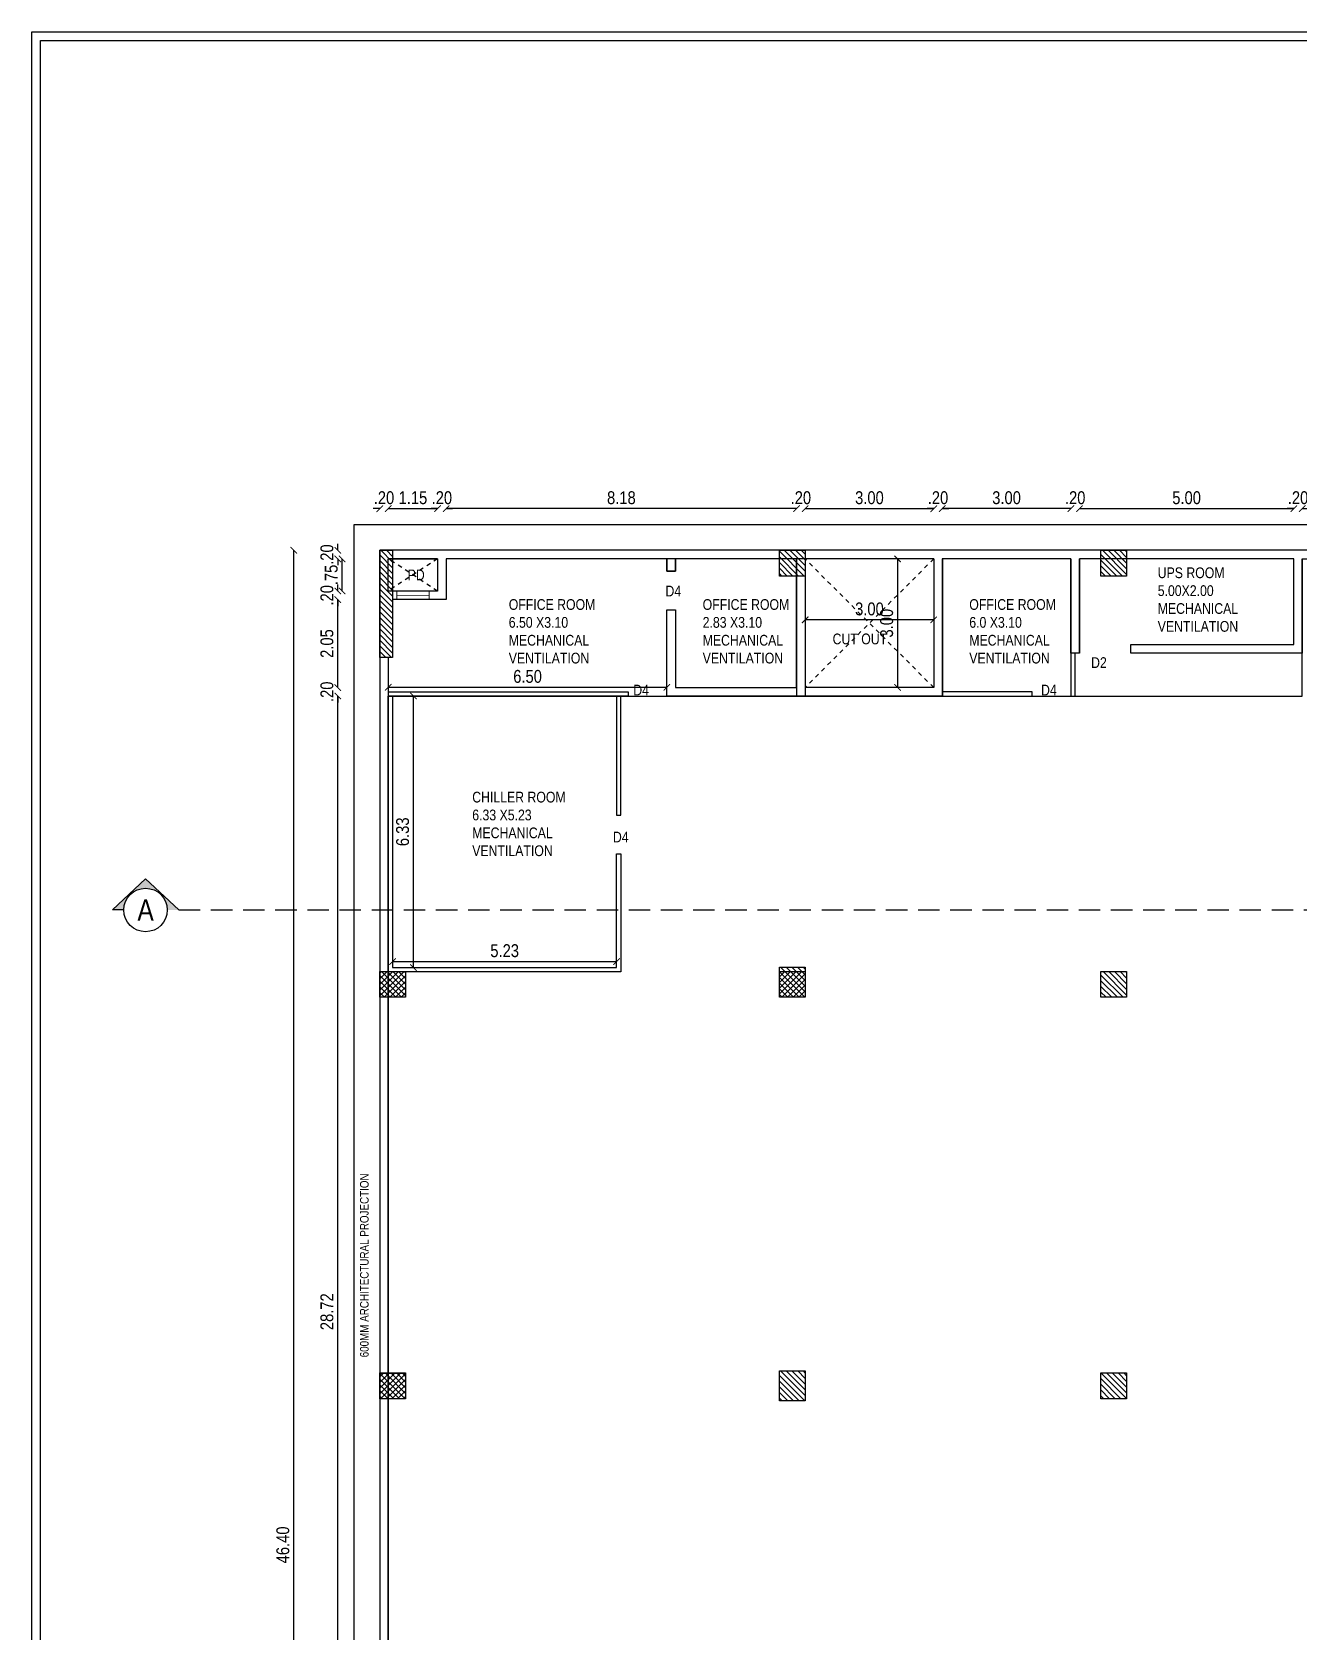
# Model space of a CAD drawing. Header units: metres. Extents: x 385023 to 385532, y 1408468 to 1408621.
# Drawn here: x 385302.79 to 385332.34, y 1408583.55 to 1408620.85 of the extents above; entities that cross this region are included whole.
import ezdxf
from ezdxf.enums import TextEntityAlignment as Align

# ---------------------------------------------------------------- set-up
doc = ezdxf.new("R2010")
doc.units = ezdxf.units.M
doc.header["$MEASUREMENT"] = 0
doc.linetypes.add('DASHED', pattern=[0.75, 0.5, -0.25])
doc.linetypes.add('HIDDEN', pattern=[0.375, 0.25, -0.125])
for name, color, linetype in [('A-REFR-SECT', 2, 'Continuous'), ('BLK_1_FLR_1_AC_ROOM_1', 7, 'Continuous'), ('BLK_1_FLR_1_BLT_UP_AREA', 7, 'Continuous'), ('BLK_1_FLR_1_BLT_UP_AREA_DEDUCT', 7, 'Continuous'), ('BLK_1_FLR_1_CARPET_AREA', 7, 'Continuous'), ('S-COLUMN', 6, 'Continuous'), ('S-COLUMN HATCH', 8, 'Continuous')]:
    doc.layers.add(name, color=color, linetype=linetype)
doc.layers.add('BLK_1_FLR_1_ROOF_AREA', color=7, linetype='Continuous', lineweight=25)
doc.layers.add('MEP INPUT', color=3, linetype='Continuous', lineweight=0)
doc.styles.add('ARIAL', font='ARIALN.TTF')
doc.styles.add('RIA-AP', font='ARIALN.TTF')
doc.dimstyles.new('RIA-AP', dxfattribs={"dimtxt": 0.3, "dimasz": 0.15, "dimexe": 0, "dimexo": 1, "dimgap": 0.1, "dimtad": 1, "dimzin": 4, "dimdsep": 46, "dimtxsty": 'RIA-AP', "dimblk": 'ARCHTICK', "dimcen": 0.09, "dimse1": 1, "dimse2": 1, "dimclrd": 8, "dimclre": 8, "dimclrt": 4, "dimazin": 0, "dimtfac": 1, "dimtix": 1, "dimtofl": 0, "dimtmove": 2, "dimatfit": 3, "dimfxl": 0, "dimtolj": 1, "dimtzin": 0, "dimarcsym": 0})
pattern_1 = [(135, (375052.11474, 1409514.67969), (-0.06629126074, -0.06629126074), [])]

# ---------------------------------------------------------------- blocks, each defined once
blk = doc.blocks.new('col .6x.6')
at = {"layer": 'S-COLUMN HATCH'}
h = blk.add_hatch(dxfattribs=at)
h.set_pattern_fill('ANSI31', color=256, scale=0.75, style=0)
h.set_pattern_definition([(45, (-12909.719645, 2535.13042), (-0.06629126074, 0.06629126074), [])])
h.paths.add_polyline_path([(718.056, 1996.298), (718.656, 1996.298), (718.656, 1995.698), (718.056, 1995.698)])
at = {"layer": 'S-COLUMN', "ltscale": 5}
blk.add_lwpolyline([(718.056, 1996.298), (718.656, 1996.298), (718.656, 1995.698), (718.056, 1995.698)], close=True, dxfattribs=at)
blk = doc.blocks.new('grid')
at = {"layer": 'S-COLUMN HATCH'}
h = blk.add_hatch(dxfattribs=at)
h.set_pattern_fill('ANSI31', color=256, scale=0.75, angle=90, style=0)
h.set_pattern_definition(pattern_1)
h.paths.add_polyline_path([(391749.553, 1408578.053), (391749.553, 1408575.553), (391749.853, 1408575.553), (391749.853, 1408578.053)])
h = blk.add_hatch(dxfattribs=at)
h.set_pattern_fill('ANSI31', color=256, scale=0.75, angle=90, style=0)
h.set_pattern_definition(pattern_1)
h.paths.add_polyline_path([(391758.88, 1408578.053), (391758.88, 1408577.453), (391759.48, 1408577.453), (391759.48, 1408578.053)])
h = blk.add_hatch(dxfattribs=at)
h.set_pattern_fill('ANSI31', color=256, scale=0.75, angle=90, style=0)
h.set_pattern_definition(pattern_1)
h.paths.add_polyline_path([(391766.38, 1408578.053), (391766.38, 1408577.453), (391766.98, 1408577.453), (391766.98, 1408578.053)])
h = blk.add_hatch(dxfattribs=at)
h.set_pattern_fill('ANSI31', color=256, scale=0.75, angle=90, style=0)
h.set_pattern_definition(pattern_1)
h.paths.add_polyline_path([(391758.88, 1408568.328), (391758.88, 1408567.628), (391759.48, 1408567.628), (391759.48, 1408568.328)])
h = blk.add_hatch(dxfattribs=at)
h.set_pattern_fill('ANSI31', color=256, scale=0.75, angle=90, style=0)
h.set_pattern_definition(pattern_1)
h.paths.add_polyline_path([(391749.553, 1408568.228), (391749.553, 1408567.628), (391750.153, 1408567.628), (391750.153, 1408568.228)])
h = blk.add_hatch(dxfattribs=at)
h.set_pattern_fill('ANSI31', color=256, scale=0.75, angle=90, style=0)
h.set_pattern_definition(pattern_1)
h.paths.add_polyline_path([(391766.38, 1408568.228), (391766.38, 1408567.628), (391766.98, 1408567.628), (391766.98, 1408568.228)])
h = blk.add_hatch(dxfattribs=at)
h.set_pattern_fill('ANSI31', color=256, scale=0.75, angle=90, style=0)
h.set_pattern_definition(pattern_1)
h.paths.add_polyline_path([(391749.553, 1408558.863), (391749.553, 1408558.263), (391750.153, 1408558.263), (391750.153, 1408558.863)])
h = blk.add_hatch(dxfattribs=at)
h.set_pattern_fill('ANSI31', color=256, scale=0.75, angle=90, style=0)
h.set_pattern_definition(pattern_1)
h.paths.add_polyline_path([(391758.88, 1408558.913), (391758.88, 1408558.213), (391759.48, 1408558.213), (391759.48, 1408558.913)])
h = blk.add_hatch(dxfattribs=at)
h.set_pattern_fill('ANSI31', color=256, scale=0.75, angle=90, style=0)
h.set_pattern_definition(pattern_1)
h.paths.add_polyline_path([(391766.38, 1408558.863), (391766.38, 1408558.263), (391766.98, 1408558.263), (391766.98, 1408558.863)])
at = {"layer": 'S-COLUMN', "ltscale": 5}
for points, elevation in [([(391749.553, 1408578.053), (391749.853, 1408578.053), (391749.853, 1408575.553), (391749.553, 1408575.553)], -63.957), ([(391758.88, 1408578.053), (391759.48, 1408578.053), (391759.48, 1408577.453), (391758.88, 1408577.453)], -63.957), ([(391766.38, 1408578.053), (391766.98, 1408578.053), (391766.98, 1408577.453), (391766.38, 1408577.453)], -63.957), ([(391749.553, 1408558.863), (391750.153, 1408558.863), (391750.153, 1408558.263), (391749.553, 1408558.263)], 0.26), ([(391758.88, 1408558.913), (391759.48, 1408558.913), (391759.48, 1408558.213), (391758.88, 1408558.213)], 0.26), ([(391766.38, 1408558.863), (391766.98, 1408558.863), (391766.98, 1408558.263), (391766.38, 1408558.263)], 0.26)]:
    blk.add_lwpolyline(points, close=True, dxfattribs=dict(at, elevation=elevation))
for points in [[(391758.88, 1408568.328), (391759.48, 1408568.328), (391759.48, 1408567.628), (391758.88, 1408567.628)], [(391749.553, 1408568.228), (391750.153, 1408568.228), (391750.153, 1408567.628), (391749.553, 1408567.628)], [(391766.38, 1408568.228), (391766.98, 1408568.228), (391766.98, 1408567.628), (391766.38, 1408567.628)]]:
    blk.add_lwpolyline(points, close=True, dxfattribs=at)
at = {"layer": 'S-COLUMN', "color": 30, "linetype": 'Continuous'}
for p in [(391031.497, 1406571.93), (391040.825, 1406571.93), (391031.497, 1406562.564, 0.26)]:
    blk.add_blockref('col .6x.6', p, dxfattribs=at)
blk = doc.blocks.new('XFGNHFN')
at = {"layer": 'A-REFR-SECT', "linetype": 'Continuous'}
h = blk.add_hatch(color=6, dxfattribs=at)
h.dxf.hatch_style = 1
h.paths.add_polyline_path([(-34.431, 0.728), (-35.207, 0), (-34.938, 0, -1), (-33.924, 0), (-33.655, 0)])
at = {"layer": 'A-REFR-SECT', "color": 6, "linetype": 'Continuous'}
for p, q in [((-35.207, 0), (-34.431, 0.728)), ((-33.655, 0), (-34.431, 0.728)), ((-34.938, 0), (-35.207, 0))]:
    blk.add_line(p, q, dxfattribs=at)
at = {"layer": 'A-REFR-SECT', "color": 4, "linetype": 'HIDDEN', "ltscale": 2}
blk.add_line((-33.655, 0), (55.049, 0), dxfattribs=at)
at = {"layer": 'A-REFR-SECT', "color": 6, "linetype": 'Continuous'}
blk.add_circle((-34.431, 0), 0.507, dxfattribs=at)
at = {"layer": 'A-REFR-SECT', "color": 6, "linetype": 'Continuous', "style": 'RIA-AP'}
blk.add_text('A', height=0.5, dxfattribs=at).set_placement((-34.431, 0), align=Align.MIDDLE_CENTER)
blk = doc.blocks.new('A$C6B3522BB')
at = {"layer": 'MEP INPUT', "lineweight": 0, "const_width": 0.02}
blk.add_lwpolyline([(-0.01, 0.1), (-0.76, 0.1)], dxfattribs=at)
at = {"layer": 'MEP INPUT', "color": 2, "lineweight": 0}
blk.add_lwpolyline([(-0.01, 0.2), (-0.01, 0), (-0.76, 0), (-0.76, 0.2)], close=True, dxfattribs=at)
blk = doc.blocks.new('_ArchTick')
at = {"color": 0, "linetype": 'ByBlock', "const_width": 0.15}
blk.add_lwpolyline([(-0.5, -0.5), (0.5, 0.5)], dxfattribs=at)
blk = doc.blocks.new('*D253')
at = {"color": 8, "lineweight": -2}
for p, q in [((385310.908, 1408609.734), (385310.758, 1408609.734)), ((385311.108, 1408609.734), (385311.258, 1408609.734))]:
    blk.add_line(p, q, dxfattribs=at)
at = {"layer": 'Defpoints', "color": 0}
for p in [(385311.108, 1408609.734), (385310.908, 1408608.762), (385311.108, 1408608.562)]:
    blk.add_point(p, dxfattribs=at)
at = {"color": 8, "lineweight": -2, "xscale": 0.15, "yscale": 0.15, "zscale": 0.15}
blk.add_blockref('_ArchTick', (385310.908, 1408609.734), dxfattribs=at)
at = {"color": 8, "lineweight": -2, "xscale": 0.15, "yscale": 0.15, "zscale": 0.15, "rotation": 180}
blk.add_blockref('_ArchTick', (385311.108, 1408609.734), dxfattribs=at)
at = {"color": 4, "insert": (385311.008, 1408609.987), "char_height": 0.3, "attachment_point": 5, "style": 'RIA-AP'}
blk.add_mtext('\\A1;.20', dxfattribs=at)
blk = doc.blocks.new('*D254')
at = {"color": 8, "lineweight": -2}
blk.add_line((385311.108, 1408609.734), (385312.258, 1408609.734), dxfattribs=at)
at = {"layer": 'Defpoints', "color": 0}
for p in [(385312.258, 1408609.734), (385311.108, 1408608.562), (385312.258, 1408608.562)]:
    blk.add_point(p, dxfattribs=at)
at = {"color": 8, "lineweight": -2, "xscale": 0.15, "yscale": 0.15, "zscale": 0.15, "rotation": 180}
blk.add_blockref('_ArchTick', (385311.108, 1408609.734), dxfattribs=at)
at = {"color": 8, "lineweight": -2, "xscale": 0.15, "yscale": 0.15, "zscale": 0.15}
blk.add_blockref('_ArchTick', (385312.258, 1408609.734), dxfattribs=at)
at = {"color": 4, "insert": (385311.683, 1408609.987), "char_height": 0.3, "attachment_point": 5, "style": 'RIA-AP'}
blk.add_mtext('\\A1;1.15', dxfattribs=at)
blk = doc.blocks.new('*D314')
at = {"color": 8, "lineweight": -2}
blk.add_line((385309.93, 1408576.642), (385309.93, 1408605.362), dxfattribs=at)
at = {"layer": 'Defpoints', "color": 0}
for p in [(385309.93, 1408605.362), (385311.109, 1408605.362), (385311.108, 1408576.642, -63.957)]:
    blk.add_point(p, dxfattribs=at)
at = {"color": 8, "lineweight": -2, "xscale": 0.15, "yscale": 0.15, "zscale": 0.15}
for p, rotation in [((385309.93, 1408605.362), 90), ((385309.93, 1408576.642), 270)]:
    blk.add_blockref('_ArchTick', p, dxfattribs=dict(at, rotation=rotation))
at = {"color": 4, "insert": (385309.677, 1408591.002), "char_height": 0.3, "attachment_point": 5, "rotation": 90, "style": 'RIA-AP'}
blk.add_mtext('\\A1;28.72', dxfattribs=at)
blk = doc.blocks.new('*D315')
at = {"color": 8, "lineweight": -2}
for p, q in [((385309.93, 1408607.812), (385309.93, 1408607.962)), ((385309.93, 1408607.612), (385309.93, 1408607.462))]:
    blk.add_line(p, q, dxfattribs=at)
at = {"layer": 'Defpoints', "color": 0}
for p in [(385309.93, 1408607.812), (385311.208, 1408607.812), (385311.108, 1408607.612)]:
    blk.add_point(p, dxfattribs=at)
at = {"color": 8, "lineweight": -2, "xscale": 0.15, "yscale": 0.15, "zscale": 0.15}
for p, rotation in [((385309.93, 1408607.812), 270), ((385309.93, 1408607.612), 90)]:
    blk.add_blockref('_ArchTick', p, dxfattribs=dict(at, rotation=rotation))
at = {"color": 4, "insert": (385309.677, 1408607.712), "char_height": 0.3, "attachment_point": 5, "rotation": 90, "style": 'RIA-AP'}
blk.add_mtext('\\A1;.20', dxfattribs=at)
blk = doc.blocks.new('*D316')
at = {"color": 8, "lineweight": -2}
blk.add_line((385310.03, 1408607.812), (385310.03, 1408608.562), dxfattribs=at)
at = {"layer": 'Defpoints', "color": 0}
for p in [(385310.03, 1408608.562), (385311.108, 1408608.562, -63.957), (385311.208, 1408607.812)]:
    blk.add_point(p, dxfattribs=at)
at = {"color": 8, "lineweight": -2, "xscale": 0.15, "yscale": 0.15, "zscale": 0.15}
for p, rotation in [((385310.03, 1408608.562), 90), ((385310.03, 1408607.812), 270)]:
    blk.add_blockref('_ArchTick', p, dxfattribs=dict(at, rotation=rotation))
at = {"color": 4, "insert": (385309.778, 1408608.187), "char_height": 0.3, "attachment_point": 5, "rotation": 90, "style": 'RIA-AP'}
blk.add_mtext('\\A1;.75', dxfattribs=at)
blk = doc.blocks.new('*D317')
at = {"color": 8, "lineweight": -2}
for p, q in [((385309.93, 1408608.762), (385309.93, 1408608.912)), ((385309.93, 1408608.562), (385309.93, 1408608.412))]:
    blk.add_line(p, q, dxfattribs=at)
at = {"layer": 'Defpoints', "color": 0}
for p in [(385309.93, 1408608.762), (385310.908, 1408608.762), (385311.108, 1408608.562, -63.957)]:
    blk.add_point(p, dxfattribs=at)
at = {"color": 8, "lineweight": -2, "xscale": 0.15, "yscale": 0.15, "zscale": 0.15}
for p, rotation in [((385309.93, 1408608.762), 270), ((385309.93, 1408608.562), 90)]:
    blk.add_blockref('_ArchTick', p, dxfattribs=dict(at, rotation=rotation))
at = {"color": 4, "insert": (385309.677, 1408608.662), "char_height": 0.3, "attachment_point": 5, "rotation": 90, "style": 'RIA-AP'}
blk.add_mtext('\\A1;.20', dxfattribs=at)
blk = doc.blocks.new('*D405')
at = {"color": 8, "lineweight": -2}
blk.add_line((385308.901, 1408562.362), (385308.901, 1408608.762), dxfattribs=at)
at = {"layer": 'Defpoints', "color": 0}
for p in [(385308.901, 1408608.762), (385310.908, 1408608.762), (385310.908, 1408562.362)]:
    blk.add_point(p, dxfattribs=at)
at = {"color": 8, "lineweight": -2, "xscale": 0.15, "yscale": 0.15, "zscale": 0.15}
for p, rotation in [((385308.901, 1408608.762), 90), ((385308.901, 1408562.362), 270)]:
    blk.add_blockref('_ArchTick', p, dxfattribs=dict(at, rotation=rotation))
at = {"color": 4, "insert": (385308.648, 1408585.562), "char_height": 0.3, "attachment_point": 5, "rotation": 90, "style": 'RIA-AP'}
blk.add_mtext('\\A1;46.40', dxfattribs=at)
blk = doc.blocks.new('*D473')
at = {"color": 8, "lineweight": -2}
blk.add_line((385322.991, 1408608.562), (385322.991, 1408605.562), dxfattribs=at)
at = {"layer": 'Defpoints', "color": 0}
for p in [(385323.645, 1408608.562), (385322.991, 1408605.562), (385323.645, 1408605.562)]:
    blk.add_point(p, dxfattribs=at)
at = {"color": 8, "lineweight": -2, "xscale": 0.15, "yscale": 0.15, "zscale": 0.15}
for p, rotation in [((385322.991, 1408608.562), 90), ((385322.991, 1408605.562), 270)]:
    blk.add_blockref('_ArchTick', p, dxfattribs=dict(at, rotation=rotation))
at = {"color": 4, "insert": (385322.738, 1408607.062), "char_height": 0.3, "attachment_point": 5, "rotation": 90, "style": 'RIA-AP'}
blk.add_mtext('\\A1;3.00', dxfattribs=at)
blk = doc.blocks.new('*D474')
at = {"color": 8, "lineweight": -2}
blk.add_line((385323.835, 1408607.14), (385320.835, 1408607.14), dxfattribs=at)
at = {"layer": 'Defpoints', "color": 0}
for p in [(385320.835, 1408607.672), (385323.835, 1408607.672), (385320.835, 1408607.14)]:
    blk.add_point(p, dxfattribs=at)
at = {"color": 8, "lineweight": -2, "xscale": 0.15, "yscale": 0.15, "zscale": 0.15, "rotation": 180}
blk.add_blockref('_ArchTick', (385320.835, 1408607.14), dxfattribs=at)
at = {"color": 8, "lineweight": -2, "xscale": 0.15, "yscale": 0.15, "zscale": 0.15}
blk.add_blockref('_ArchTick', (385323.835, 1408607.14), dxfattribs=at)
at = {"color": 4, "insert": (385322.335, 1408607.393), "char_height": 0.3, "attachment_point": 5, "style": 'RIA-AP'}
blk.add_mtext('\\A1;3.00', dxfattribs=at)
blk = doc.blocks.new('*D506')
at = {"color": 8, "lineweight": -2}
blk.add_line((385320.836, 1408609.734), (385323.835, 1408609.734), dxfattribs=at)
at = {"layer": 'Defpoints', "color": 0}
for p in [(385323.835, 1408609.734), (385320.836, 1408608.562, -63.957), (385323.835, 1408608.562)]:
    blk.add_point(p, dxfattribs=at)
at = {"color": 8, "lineweight": -2, "xscale": 0.15, "yscale": 0.15, "zscale": 0.15, "rotation": 180}
blk.add_blockref('_ArchTick', (385320.836, 1408609.734), dxfattribs=at)
at = {"color": 8, "lineweight": -2, "xscale": 0.15, "yscale": 0.15, "zscale": 0.15}
blk.add_blockref('_ArchTick', (385323.835, 1408609.734), dxfattribs=at)
at = {"color": 4, "insert": (385322.335, 1408609.987), "char_height": 0.3, "attachment_point": 5, "style": 'RIA-AP'}
blk.add_mtext('\\A1;3.00', dxfattribs=at)
blk = doc.blocks.new('*D507')
at = {"color": 8, "lineweight": -2}
blk.add_line((385320.635, 1408609.734), (385312.458, 1408609.734), dxfattribs=at)
at = {"layer": 'Defpoints', "color": 0}
for p in [(385312.458, 1408609.734), (385312.458, 1408608.562), (385320.635, 1408608.562)]:
    blk.add_point(p, dxfattribs=at)
at = {"color": 8, "lineweight": -2, "xscale": 0.15, "yscale": 0.15, "zscale": 0.15, "rotation": 180}
blk.add_blockref('_ArchTick', (385312.458, 1408609.734), dxfattribs=at)
at = {"color": 8, "lineweight": -2, "xscale": 0.15, "yscale": 0.15, "zscale": 0.15}
blk.add_blockref('_ArchTick', (385320.635, 1408609.734), dxfattribs=at)
at = {"color": 4, "insert": (385316.547, 1408609.987), "char_height": 0.3, "attachment_point": 5, "style": 'RIA-AP'}
blk.add_mtext('\\A1;8.18', dxfattribs=at)
blk = doc.blocks.new('*D512')
at = {"color": 8, "lineweight": -2}
for p, q in [((385309.93, 1408605.562), (385309.93, 1408605.712)), ((385309.93, 1408605.362), (385309.93, 1408605.212))]:
    blk.add_line(p, q, dxfattribs=at)
at = {"layer": 'Defpoints', "color": 0}
for p in [(385309.93, 1408605.562), (385311.108, 1408605.562), (385311.109, 1408605.362)]:
    blk.add_point(p, dxfattribs=at)
at = {"color": 8, "lineweight": -2, "xscale": 0.15, "yscale": 0.15, "zscale": 0.15}
for p, rotation in [((385309.93, 1408605.562), 270), ((385309.93, 1408605.362), 90)]:
    blk.add_blockref('_ArchTick', p, dxfattribs=dict(at, rotation=rotation))
at = {"color": 4, "insert": (385309.677, 1408605.462), "char_height": 0.3, "attachment_point": 5, "rotation": 90, "style": 'RIA-AP'}
blk.add_mtext('\\A1;.20', dxfattribs=at)
blk = doc.blocks.new('*D513')
at = {"color": 8, "lineweight": -2}
blk.add_line((385309.93, 1408605.562), (385309.93, 1408607.612), dxfattribs=at)
at = {"layer": 'Defpoints', "color": 0}
for p in [(385309.93, 1408607.612), (385311.208, 1408607.612), (385311.108, 1408605.562)]:
    blk.add_point(p, dxfattribs=at)
at = {"color": 8, "lineweight": -2, "xscale": 0.15, "yscale": 0.15, "zscale": 0.15}
for p, rotation in [((385309.93, 1408607.612), 90), ((385309.93, 1408605.562), 270)]:
    blk.add_blockref('_ArchTick', p, dxfattribs=dict(at, rotation=rotation))
at = {"color": 4, "insert": (385309.677, 1408606.587), "char_height": 0.3, "attachment_point": 5, "rotation": 90, "style": 'RIA-AP'}
blk.add_mtext('\\A1;2.05', dxfattribs=at)
blk = doc.blocks.new('*D557')
at = {"color": 8, "lineweight": -2}
for p, q in [((385312.258, 1408609.734), (385312.108, 1408609.734)), ((385312.458, 1408609.734), (385312.608, 1408609.734))]:
    blk.add_line(p, q, dxfattribs=at)
at = {"layer": 'Defpoints', "color": 0}
for p in [(385312.258, 1408609.734), (385312.258, 1408608.562), (385312.458, 1408608.562)]:
    blk.add_point(p, dxfattribs=at)
at = {"color": 8, "lineweight": -2, "xscale": 0.15, "yscale": 0.15, "zscale": 0.15}
blk.add_blockref('_ArchTick', (385312.258, 1408609.734), dxfattribs=at)
at = {"color": 8, "lineweight": -2, "xscale": 0.15, "yscale": 0.15, "zscale": 0.15, "rotation": 180}
blk.add_blockref('_ArchTick', (385312.458, 1408609.734), dxfattribs=at)
at = {"color": 4, "insert": (385312.358, 1408609.987), "char_height": 0.3, "attachment_point": 5, "style": 'RIA-AP'}
blk.add_mtext('\\A1;.20', dxfattribs=at)
blk = doc.blocks.new('*D558')
at = {"color": 8, "lineweight": -2}
for p, q in [((385327.036, 1408609.734), (385326.886, 1408609.734)), ((385327.236, 1408609.734), (385327.386, 1408609.734))]:
    blk.add_line(p, q, dxfattribs=at)
at = {"layer": 'Defpoints', "color": 0}
for p in [(385327.036, 1408609.734), (385327.036, 1408608.562, 1.654), (385327.236, 1408608.562, 65.611)]:
    blk.add_point(p, dxfattribs=at)
at = {"color": 8, "lineweight": -2, "xscale": 0.15, "yscale": 0.15, "zscale": 0.15}
blk.add_blockref('_ArchTick', (385327.036, 1408609.734), dxfattribs=at)
at = {"color": 8, "lineweight": -2, "xscale": 0.15, "yscale": 0.15, "zscale": 0.15, "rotation": 180}
blk.add_blockref('_ArchTick', (385327.236, 1408609.734), dxfattribs=at)
at = {"color": 4, "insert": (385327.136, 1408609.987), "char_height": 0.3, "attachment_point": 5, "style": 'RIA-AP'}
blk.add_mtext('\\A1;.20', dxfattribs=at)
blk = doc.blocks.new('*D559')
at = {"color": 8, "lineweight": -2}
blk.add_line((385327.036, 1408609.734), (385324.035, 1408609.734), dxfattribs=at)
at = {"layer": 'Defpoints', "color": 0}
for p in [(385324.035, 1408609.734), (385324.035, 1408608.562), (385327.036, 1408608.562, 1.654)]:
    blk.add_point(p, dxfattribs=at)
at = {"color": 8, "lineweight": -2, "xscale": 0.15, "yscale": 0.15, "zscale": 0.15, "rotation": 180}
blk.add_blockref('_ArchTick', (385324.035, 1408609.734), dxfattribs=at)
at = {"color": 8, "lineweight": -2, "xscale": 0.15, "yscale": 0.15, "zscale": 0.15}
blk.add_blockref('_ArchTick', (385327.036, 1408609.734), dxfattribs=at)
at = {"color": 4, "insert": (385325.535, 1408609.987), "char_height": 0.3, "attachment_point": 5, "style": 'RIA-AP'}
blk.add_mtext('\\A1;3.00', dxfattribs=at)
blk = doc.blocks.new('*D560')
at = {"color": 8, "lineweight": -2}
for p, q in [((385323.835, 1408609.734), (385323.685, 1408609.734)), ((385324.035, 1408609.734), (385324.185, 1408609.734))]:
    blk.add_line(p, q, dxfattribs=at)
at = {"layer": 'Defpoints', "color": 0}
for p in [(385323.835, 1408609.734), (385323.835, 1408608.562), (385324.035, 1408608.562)]:
    blk.add_point(p, dxfattribs=at)
at = {"color": 8, "lineweight": -2, "xscale": 0.15, "yscale": 0.15, "zscale": 0.15}
blk.add_blockref('_ArchTick', (385323.835, 1408609.734), dxfattribs=at)
at = {"color": 8, "lineweight": -2, "xscale": 0.15, "yscale": 0.15, "zscale": 0.15, "rotation": 180}
blk.add_blockref('_ArchTick', (385324.035, 1408609.734), dxfattribs=at)
at = {"color": 4, "insert": (385323.935, 1408609.987), "char_height": 0.3, "attachment_point": 5, "style": 'RIA-AP'}
blk.add_mtext('\\A1;.20', dxfattribs=at)
blk = doc.blocks.new('*D561')
at = {"color": 8, "lineweight": -2}
for p, q in [((385320.635, 1408609.734), (385320.485, 1408609.734)), ((385320.836, 1408609.734), (385320.986, 1408609.734))]:
    blk.add_line(p, q, dxfattribs=at)
at = {"layer": 'Defpoints', "color": 0}
for p in [(385320.635, 1408609.734), (385320.635, 1408608.562), (385320.836, 1408608.562, -63.957)]:
    blk.add_point(p, dxfattribs=at)
at = {"color": 8, "lineweight": -2, "xscale": 0.15, "yscale": 0.15, "zscale": 0.15}
blk.add_blockref('_ArchTick', (385320.635, 1408609.734), dxfattribs=at)
at = {"color": 8, "lineweight": -2, "xscale": 0.15, "yscale": 0.15, "zscale": 0.15, "rotation": 180}
blk.add_blockref('_ArchTick', (385320.836, 1408609.734), dxfattribs=at)
at = {"color": 4, "insert": (385320.735, 1408609.987), "char_height": 0.3, "attachment_point": 5, "style": 'RIA-AP'}
blk.add_mtext('\\A1;.20', dxfattribs=at)
blk = doc.blocks.new('*D562')
at = {"color": 8, "lineweight": -2}
blk.add_line((385311.108, 1408605.566), (385317.608, 1408605.566), dxfattribs=at)
at = {"layer": 'Defpoints', "color": 0}
for p in [(385317.608, 1408605.566), (385311.108, 1408605.462, -63.957), (385317.608, 1408605.462, 2.611)]:
    blk.add_point(p, dxfattribs=at)
at = {"color": 8, "lineweight": -2, "xscale": 0.15, "yscale": 0.15, "zscale": 0.15, "rotation": 180}
blk.add_blockref('_ArchTick', (385311.108, 1408605.566), dxfattribs=at)
at = {"color": 8, "lineweight": -2, "xscale": 0.15, "yscale": 0.15, "zscale": 0.15}
blk.add_blockref('_ArchTick', (385317.608, 1408605.566), dxfattribs=at)
at = {"color": 4, "insert": (385314.358, 1408605.819), "char_height": 0.3, "attachment_point": 5, "style": 'RIA-AP'}
blk.add_mtext('\\A1;6.50', dxfattribs=at)
blk = doc.blocks.new('*D563')
at = {"color": 8, "lineweight": -2}
blk.add_line((385311.21, 1408599.168), (385316.436, 1408599.168), dxfattribs=at)
at = {"layer": 'Defpoints', "color": 0}
for p in [(385311.21, 1408599.03, -63.957), (385316.436, 1408599.168), (385316.436, 1408599.032, -63.957)]:
    blk.add_point(p, dxfattribs=at)
at = {"color": 8, "lineweight": -2, "xscale": 0.15, "yscale": 0.15, "zscale": 0.15, "rotation": 180}
blk.add_blockref('_ArchTick', (385311.21, 1408599.168), dxfattribs=at)
at = {"color": 8, "lineweight": -2, "xscale": 0.15, "yscale": 0.15, "zscale": 0.15}
blk.add_blockref('_ArchTick', (385316.436, 1408599.168), dxfattribs=at)
at = {"color": 4, "insert": (385313.823, 1408599.421), "char_height": 0.3, "attachment_point": 5, "style": 'RIA-AP'}
blk.add_mtext('\\A1;5.23', dxfattribs=at)
blk = doc.blocks.new('*D564')
at = {"color": 8, "lineweight": -2}
blk.add_line((385311.696, 1408599.03), (385311.696, 1408605.362), dxfattribs=at)
at = {"layer": 'Defpoints', "color": 0}
for p in [(385311.208, 1408605.362, -63.957), (385311.696, 1408605.362), (385311.21, 1408599.03, -63.957)]:
    blk.add_point(p, dxfattribs=at)
at = {"color": 8, "lineweight": -2, "xscale": 0.15, "yscale": 0.15, "zscale": 0.15}
for p, rotation in [((385311.696, 1408605.362), 90), ((385311.696, 1408599.03), 270)]:
    blk.add_blockref('_ArchTick', p, dxfattribs=dict(at, rotation=rotation))
at = {"color": 4, "insert": (385311.443, 1408602.196), "char_height": 0.3, "attachment_point": 5, "rotation": 90, "style": 'RIA-AP'}
blk.add_mtext('\\A1;6.33', dxfattribs=at)
blk = doc.blocks.new('*D656')
at = {"color": 8, "lineweight": -2}
blk.add_line((385327.236, 1408609.734), (385332.236, 1408609.734), dxfattribs=at)
at = {"layer": 'Defpoints', "color": 0}
for p in [(385332.236, 1408609.734), (385327.236, 1408608.562, 65.611), (385332.236, 1408608.562)]:
    blk.add_point(p, dxfattribs=at)
at = {"color": 8, "lineweight": -2, "xscale": 0.15, "yscale": 0.15, "zscale": 0.15, "rotation": 180}
blk.add_blockref('_ArchTick', (385327.236, 1408609.734), dxfattribs=at)
at = {"color": 8, "lineweight": -2, "xscale": 0.15, "yscale": 0.15, "zscale": 0.15}
blk.add_blockref('_ArchTick', (385332.236, 1408609.734), dxfattribs=at)
at = {"color": 4, "insert": (385329.736, 1408609.987), "char_height": 0.3, "attachment_point": 5, "style": 'RIA-AP'}
blk.add_mtext('\\A1;5.00', dxfattribs=at)
blk = doc.blocks.new('*D657')
at = {"color": 8, "lineweight": -2}
for p, q in [((385332.236, 1408609.734), (385332.086, 1408609.734)), ((385332.436, 1408609.734), (385332.586, 1408609.734))]:
    blk.add_line(p, q, dxfattribs=at)
at = {"layer": 'Defpoints', "color": 0}
for p in [(385332.436, 1408609.734), (385332.236, 1408608.562), (385332.436, 1408608.562)]:
    blk.add_point(p, dxfattribs=at)
at = {"color": 8, "lineweight": -2, "xscale": 0.15, "yscale": 0.15, "zscale": 0.15}
blk.add_blockref('_ArchTick', (385332.236, 1408609.734), dxfattribs=at)
at = {"color": 8, "lineweight": -2, "xscale": 0.15, "yscale": 0.15, "zscale": 0.15, "rotation": 180}
blk.add_blockref('_ArchTick', (385332.436, 1408609.734), dxfattribs=at)
at = {"color": 4, "insert": (385332.336, 1408609.987), "char_height": 0.3, "attachment_point": 5, "style": 'RIA-AP'}
blk.add_mtext('\\A1;.20', dxfattribs=at)

msp = doc.modelspace()

# ---------------------------------------------------------------- linework, layer by layer
at = {"color": 8, "linetype": 'DASHED', "ltscale": 0.05}
for p, q in [((385312.258, 1408608.562, 0.025), (385311.106, 1408607.812, 0.025)), ((385312.258, 1408607.812, 0.025), (385311.108, 1408608.562, 0.025)), ((385323.835, 1408605.562, 0.025), (385320.835, 1408608.562, 0.025)), ((385323.835, 1408608.562, 0.025), (385320.835, 1408605.562, 0.025))]:
    msp.add_line(p, q, dxfattribs=at)
for p, q in [((385312.258, 1408608.562, 0.025), (385311.108, 1408608.562, 0.025)), ((385323.835, 1408608.562, 0.025), (385312.458, 1408608.562, 0.025)), ((385320.635, 1408608.562, 0.025), (385320.635, 1408605.362, 0.025)), ((385320.835, 1408608.562, 0.025), (385320.835, 1408605.562, 0.025)), ((385323.835, 1408608.562, 0.025), (385323.835, 1408605.562, 0.025)), ((385324.035, 1408608.562, 0.025), (385324.035, 1408605.362, 0.025)), ((385327.036, 1408608.562, 65.636), (385324.035, 1408608.562, 0.025)), ((385332.236, 1408608.562, 0.025), (385327.236, 1408608.562, 65.636)), ((385323.835, 1408605.562, 0.025), (385320.835, 1408605.562, 0.025)), ((385324.035, 1408605.362, 0.025), (385320.635, 1408605.362, 0.025))]:
    msp.add_line(p, q)
at = {"color": 8, "elevation": 0.025}
msp.add_lwpolyline([(385302.794, 1408547.011), (385302.794, 1408620.853), (385415.294, 1408620.853), (385415.294, 1408547.011)], close=True, dxfattribs=at)
at = {"color": 6, "elevation": 0.025}
msp.add_lwpolyline([(385302.994, 1408547.211), (385302.994, 1408620.653), (385415.094, 1408620.653), (385415.094, 1408547.211)], close=True, dxfattribs=at)
at = {"color": 2, "ltscale": 0.2, "elevation": 0.025}
msp.add_lwpolyline([(385310.308, 1408609.362), (385391.008, 1408609.362), (385391.008, 1408561.762), (385310.308, 1408561.762)], close=True, dxfattribs=at)
at = {"elevation": 0.025}
msp.add_lwpolyline([(385310.908, 1408562.362), (385390.408, 1408562.362), (385390.408, 1408608.762), (385310.908, 1408608.762)], close=True, dxfattribs=at)
for points, elevation in [([(385312.258, 1408608.562), (385312.258, 1408607.812), (385311.208, 1408607.812)], 0.025), ([(385312.458, 1408608.562), (385312.458, 1408607.612), (385311.208, 1408607.612)], 0.025), ([(385312.258, 1408608.562), (385311.208, 1408608.562)], 0.025), ([(385323.835, 1408608.562), (385312.458, 1408608.562)], 0.025), ([(385320.835, 1408608.562), (385320.835, 1408605.362), (385317.608, 1408605.362), (385317.608, 1408607.375), (385317.808, 1408607.375), (385317.809, 1408605.562), (385320.635, 1408605.562), (385320.635, 1408608.562)], 2.637), ([(385317.608, 1408608.562), (385317.608, 1408608.275), (385317.808, 1408608.275), (385317.808, 1408608.562)], 2.637), ([(385327.036, 1408608.562), (385324.035, 1408608.562)], 0.025), ([(385327.036, 1408608.562), (385327.036, 1408606.362)], 1.679), ([(385332.236, 1408608.562), (385327.236, 1408608.562)], 0.025), ([(385327.236, 1408606.362), (385327.236, 1408608.562)], 1.679), ([(385332.436, 1408608.562), (385332.436, 1408606.362), (385328.436, 1408606.362)], -63.932), ([(385328.436, 1408606.562), (385332.236, 1408606.562), (385332.236, 1408608.562)], -63.932), ([(385327.236, 1408606.362), (385327.036, 1408606.362)], -63.932), ([(385328.436, 1408606.362), (385328.436, 1408606.562)], 1.679), ([(385311.108, 1408606.262), (385311.108, 1408563.593)], 0.025)]:
    msp.add_lwpolyline(points, dxfattribs=dict(elevation=elevation))
at = {"linetype": 'ByBlock', "elevation": -63.932}
for points in [[(385327.036, 1408606.362), (385327.036, 1408605.362), (385327.136, 1408605.362), (385327.136, 1408606.362)], [(385311.108, 1408605.462), (385316.708, 1408605.462), (385316.708, 1408605.362), (385311.108, 1408605.362)]]:
    msp.add_lwpolyline(points, dxfattribs=at)
for points in [[(385316.436, 1408601.681), (385316.536, 1408601.681), (385316.537, 1408598.932), (385311.108, 1408598.932), (385311.108, 1408605.362), (385311.208, 1408605.362), (385311.21, 1408599.03), (385316.436, 1408599.032)], [(385316.436, 1408602.581), (385316.536, 1408602.581), (385316.536, 1408605.362), (385316.436, 1408605.362)], [(385324.036, 1408605.362), (385326.136, 1408605.362), (385326.136, 1408605.462), (385324.036, 1408605.462)]]:
    msp.add_lwpolyline(points, close=True, dxfattribs=at)
at = {"layer": 'BLK_1_FLR_1_AC_ROOM_1', "color": 2, "elevation": 0.025}
msp.add_lwpolyline([(385311.108, 1408576.742), (385311.108, 1408605.362), (385332.436, 1408605.362), (385332.436, 1408608.562), (385337.253, 1408608.562), (385337.253, 1408606.382), (385343.193, 1408606.382), (385343.193, 1408602.197), (385353.502, 1408602.197), (385353.502, 1408608.562), (385366.229, 1408608.562), (385365.829, 1408599.037), (385365.829, 1408567.083), (385361.309, 1408567.083), (385361.309, 1408562.562), (385340.435, 1408562.562), (385340.435, 1408566.062), (385314.809, 1408566.062), (385314.809, 1408576.742)], close=True, dxfattribs=at)
at = {"layer": 'BLK_1_FLR_1_BLT_UP_AREA', "color": 13, "elevation": 0.025}
msp.add_lwpolyline([(385310.908, 1408562.362), (385390.408, 1408562.362), (385390.408, 1408608.762), (385310.908, 1408608.762)], close=True, dxfattribs=at)
at = {"layer": 'BLK_1_FLR_1_BLT_UP_AREA_DEDUCT', "color": 13, "elevation": 0.025}
msp.add_lwpolyline([(385312.258, 1408607.812), (385311.108, 1408607.812), (385311.108, 1408608.562), (385312.258, 1408608.562)], close=True, dxfattribs=at)
at = {"layer": 'BLK_1_FLR_1_CARPET_AREA', "color": 13, "elevation": 0.025}
msp.add_lwpolyline([(385332.436, 1408606.362), (385328.436, 1408606.362), (385328.436, 1408606.562), (385332.236, 1408606.562), (385332.236, 1408608.562), (385328.336, 1408608.562), (385328.336, 1408608.162), (385327.736, 1408608.162), (385327.736, 1408608.562), (385327.236, 1408608.562), (385327.236, 1408606.362), (385327.036, 1408606.362), (385327.036, 1408608.562), (385324.041, 1408608.562), (385324.041, 1408605.362), (385317.608, 1408605.362), (385317.608, 1408607.375), (385317.808, 1408607.375), (385317.808, 1408605.562), (385320.635, 1408605.562), (385320.635, 1408608.162), (385320.236, 1408608.162), (385320.236, 1408608.562), (385317.808, 1408608.562), (385317.808, 1408608.275), (385317.608, 1408608.275), (385317.608, 1408608.562), (385312.458, 1408608.562), (385312.458, 1408607.612), (385311.208, 1408607.612), (385311.208, 1408606.262), (385311.108, 1408606.262), (385311.108, 1408598.937), (385311.508, 1408598.937), (385311.508, 1408598.337), (385311.108, 1408598.337), (385311.108, 1408589.571), (385311.508, 1408589.571), (385311.508, 1408588.971), (385311.108, 1408588.971), (385311.108, 1408579.927)], dxfattribs=at)
at = {"layer": 'BLK_1_FLR_1_ROOF_AREA', "color": 54, "elevation": 0.025}
msp.add_lwpolyline([(385310.908, 1408562.362), (385390.408, 1408562.362), (385390.408, 1408608.762), (385310.908, 1408608.762)], close=True, dxfattribs=at)

# ---------------------------------------------------------------- block references
at = {"color": 7}
msp.add_blockref('grid', (-6438.644, 30.709, 0.025), dxfattribs=at)
at = {"lineweight": 0}
msp.add_blockref('A$C6B3522BB', (385312.068, 1408607.612, -63.932), dxfattribs=at)
at = {"lineweight": -2}
msp.add_blockref('XFGNHFN', (385339.876, 1408600.372, -127.864), dxfattribs=at)

# ---------------------------------------------------------------- texts
at = {"style": 'RIA-AP'}
for s, p in [('D4', (385317.759, 1408607.687)), ('D2', (385327.69, 1408606.017)), ('D4', (385317.008, 1408605.377)), ('D4', (385326.523, 1408605.377)), ('D4', (385316.533, 1408601.948))]:
    msp.add_text(s, height=0.25, dxfattribs=at).set_placement(p, align=Align.CENTER)
at = {"lineweight": -2, "insert": (385311.56, 1408608.312), "char_height": 0.25, "width": 6.36361, "attachment_point": 1, "style": 'RIA-AP'}
msp.add_mtext('PD', dxfattribs=at)
at = {"char_height": 0.25, "attachment_point": 1, "style": 'RIA-AP'}
for s, insert in [('\\pt4.25;UPS ROOM\\P5.00X2.00\\PMECHANICAL \\PVENTILATION', (385329.062, 1408608.363)), ('\\pt4.25;OFFICE ROOM\\P6.50 X3.10 \\PMECHANICAL \\PVENTILATION', (385313.919, 1408607.623)), ('\\pt4.25;OFFICE ROOM\\P2.83 X3.10\\PMECHANICAL \\PVENTILATION', (385318.444, 1408607.623)), ('\\pt4.25;OFFICE ROOM\\P6.0 X3.10\\PMECHANICAL \\PVENTILATION', (385324.665, 1408607.623)), ('\\pt4.25;CHILLER ROOM\\P6.33 X5.23\\PMECHANICAL \\PVENTILATION', (385313.067, 1408603.13))]:
    msp.add_mtext_dynamic_manual_height_columns(s, width=2.95064, gutter_width=8.753, heights=[2.951], dxfattribs=dict(at, insert=insert))
at = {"insert": (385322.748, 1408606.82), "char_height": 0.25, "width": 3.04892, "attachment_point": 3, "style": 'RIA-AP'}
msp.add_mtext('CUT OUT', dxfattribs=at)
at = {"insert": (385310.449, 1408589.938), "char_height": 0.2, "width": 8.56993, "attachment_point": 1, "rotation": 90, "style": 'ARIAL'}
msp.add_mtext('600MM ARCHITECTURAL PROJECTION\\P', dxfattribs=at)

# ---------------------------------------------------------------- dimensions: what is measured, and where the dimension line sits
for base, p1, p2, picture, middle in [((385311.108, 1408609.734, 0.025), (385310.908, 1408608.762, 0.025), (385311.108, 1408608.562, 0.025), '*D253', (385311.008, 1408609.987, 0.025)), ((385312.258, 1408609.734, 0.025), (385311.108, 1408608.562, 0.025), (385312.258, 1408608.562, 0.025), '*D254', (385311.683, 1408609.987, 0.025)), ((385312.258, 1408609.734, 0.025), (385312.458, 1408608.562, 0.025), (385312.258, 1408608.562, 0.025), '*D557', (385312.358, 1408609.987, 0.025)), ((385312.458, 1408609.734, 0.025), (385320.635, 1408608.562, 0.025), (385312.458, 1408608.562, 0.025), '*D507', (385316.547, 1408609.987, 0.025)), ((385320.635, 1408609.734, 0.025), (385320.836, 1408608.562, -63.932), (385320.635, 1408608.562, 0.025), '*D561', (385320.735, 1408609.987, 0.025)), ((385323.835, 1408609.734, 0.025), (385320.836, 1408608.562, -63.932), (385323.835, 1408608.562, 0.025), '*D506', (385322.335, 1408609.987, 0.025)), ((385323.835, 1408609.734, 0.025), (385324.035, 1408608.562, 0.025), (385323.835, 1408608.562, 0.025), '*D560', (385323.935, 1408609.987, 0.025)), ((385324.035, 1408609.734, 0.025), (385327.036, 1408608.562, 1.679), (385324.035, 1408608.562, 0.025), '*D559', (385325.535, 1408609.987, 0.025)), ((385327.036, 1408609.734, 0.025), (385327.236, 1408608.562, 65.636), (385327.036, 1408608.562, 1.679), '*D558', (385327.136, 1408609.987, 0.025)), ((385332.236, 1408609.734, 0.025), (385327.236, 1408608.562, 65.636), (385332.236, 1408608.562, 0.025), '*D656', (385329.736, 1408609.987, 0.025)), ((385332.436, 1408609.734, 0.025), (385332.236, 1408608.562, 0.025), (385332.436, 1408608.562, 0.025), '*D657', (385332.336, 1408609.987, 0.025)), ((385317.608, 1408605.566, 0.025), (385311.108, 1408605.462, -63.932), (385317.608, 1408605.462, 2.637), '*D562', (385314.358, 1408605.819, 0.025)), ((385316.436, 1408599.168, 0.025), (385311.21, 1408599.03, -63.932), (385316.436, 1408599.032, -63.932), '*D563', (385313.823, 1408599.421, 0.025))]:
    dim = msp.add_linear_dim(base=base, p1=p1, p2=p2, dimstyle='RIA-AP')
    dim.commit()
    dim.dimension.update_dxf_attribs({"geometry": picture, "text_midpoint": middle})
for base, p1, p2, angle, picture, middle in [((385309.93, 1408608.762, 0.025), (385311.108, 1408608.562, -63.932), (385310.908, 1408608.762, 0.025), 90, '*D317', (385309.677, 1408608.662, 0.025)), ((385308.901, 1408608.762, 0.025), (385310.908, 1408562.362, 0.025), (385310.908, 1408608.762, 0.025), 90, '*D405', (385308.648, 1408585.562, 0.025)), ((385310.03, 1408608.562, 0.025), (385311.208, 1408607.812, 0.025), (385311.108, 1408608.562, -63.932), 90, '*D316', (385309.778, 1408608.187, 0.025)), ((385322.991, 1408605.562, 0.025), (385323.645, 1408608.562, 0.025), (385323.645, 1408605.562, 0.025), 90, '*D473', (385322.738, 1408607.062, 0.025)), ((385309.93, 1408607.812, 0.025), (385311.108, 1408607.612, 0.025), (385311.208, 1408607.812, 0.025), 90, '*D315', (385309.677, 1408607.712, 0.025)), ((385309.93, 1408607.612, 0.025), (385311.108, 1408605.562, 0.025), (385311.208, 1408607.612, 0.025), 90, '*D513', (385309.677, 1408606.587, 0.025)), ((385320.835, 1408607.14, 0.025), (385323.835, 1408607.672, 0.025), (385320.835, 1408607.672, 0.025), 180, '*D474', (385322.335, 1408607.393, 0.025)), ((385309.93, 1408605.562, 0.025), (385311.109, 1408605.362, 0.025), (385311.108, 1408605.562, 0.025), 90, '*D512', (385309.677, 1408605.462, 0.025)), ((385309.93, 1408605.362, 0.025), (385311.108, 1408576.642, -63.932), (385311.109, 1408605.362, 0.025), 90, '*D314', (385309.677, 1408591.002, 0.025)), ((385311.696, 1408605.362, 0.025), (385311.21, 1408599.03, -63.932), (385311.208, 1408605.362, -63.932), 90, '*D564', (385311.443, 1408602.196, 0.025))]:
    dim = msp.add_linear_dim(base=base, p1=p1, p2=p2, angle=angle, dimstyle='RIA-AP')
    dim.commit()
    dim.dimension.update_dxf_attribs({"geometry": picture, "text_midpoint": middle})

doc.saveas('drawing.dxf')
